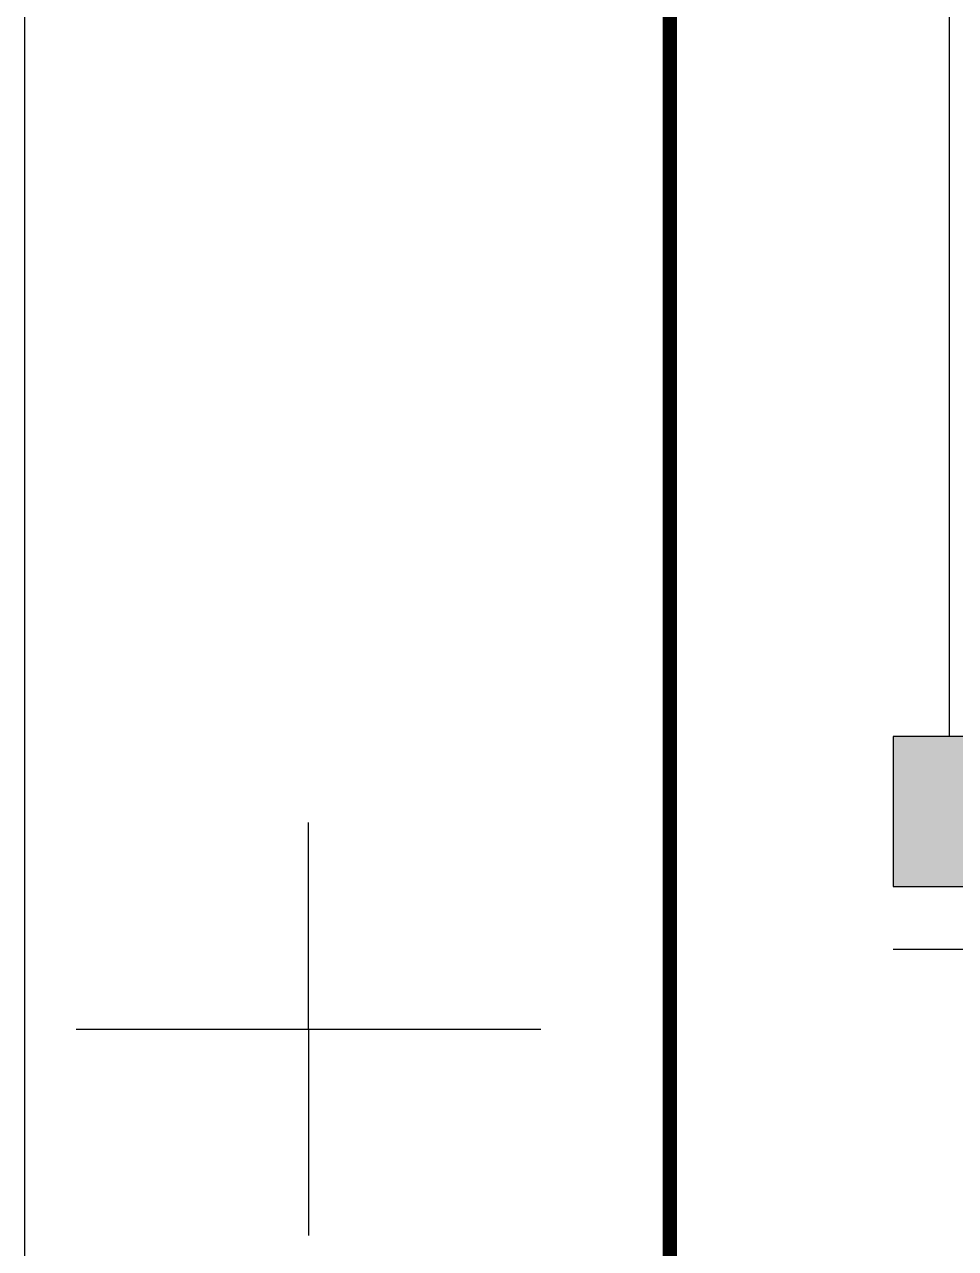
# Model space of a CAD drawing. Extents: x 209403 to 307023, y -44422 to 4539.
# Drawn here: x 209421 to 213143, y -34050 to -29156 of the extents above; entities that cross this region are included whole.
import ezdxf

# ---------------------------------------------------------------- set-up
doc = ezdxf.new("R2010")
doc.units = 0
doc.header["$LTSCALE"] = 60
doc.layers.get('0').update_dxf_attribs({"linetype": 'CONTINUOUS'})
doc.layers.add('SMPEN_THICK', color=7, linetype='CONTINUOUS')
doc.layers.add('二层楼面', color=7, linetype='CONTINUOUS')

msp = doc.modelspace()

# ---------------------------------------------------------------- hatches: boundary and pattern name
at = {"layer": '二层楼面'}
msp.add_hatch(color=147, dxfattribs=at).paths.add_polyline_path([(213443.5, -32002.2), (212893.5, -32002.2), (212893.5, -32602.2), (213443.5, -32602.2)])

# ---------------------------------------------------------------- linework, layer by layer
at = {"color": 4}
for p, q in [((209420.6, -13460), (209420.6, -44421.7)), ((212000.8, -14182.4), (212000.8, -43802.5)), ((210555.9, -33172.3), (210555.9, -32346.6)), ((209627, -33172.3), (211484.7, -33172.3)), ((210555.9, -33172.3), (210555.9, -33997.9))]:
    msp.add_line(p, q, dxfattribs=at)
at = {"layer": 'SMPEN_THICK', "color": 4, "const_width": 56.8}
msp.add_lwpolyline([(252560.6, -14182.4), (252560.6, -43802.5), (212000.8, -43802.5), (212000.8, -14182.4), (252560.6, -14182.4)], dxfattribs=at)
at = {"layer": '二层楼面'}
for p, q in [((213118.5, -26902.2), (213118.5, -32002.2)), ((212893.5, -32602.2), (249443.5, -32602.2)), ((212893.5, -32852.2), (249443.5, -32852.2))]:
    msp.add_line(p, q, dxfattribs=at)
at = {"layer": '二层楼面', "color": 0}
msp.add_lwpolyline([(212893.5, -32602.2), (213443.5, -32602.2), (213443.5, -32002.2), (212893.5, -32002.2)], close=True, dxfattribs=at)

doc.saveas('drawing.dxf')
